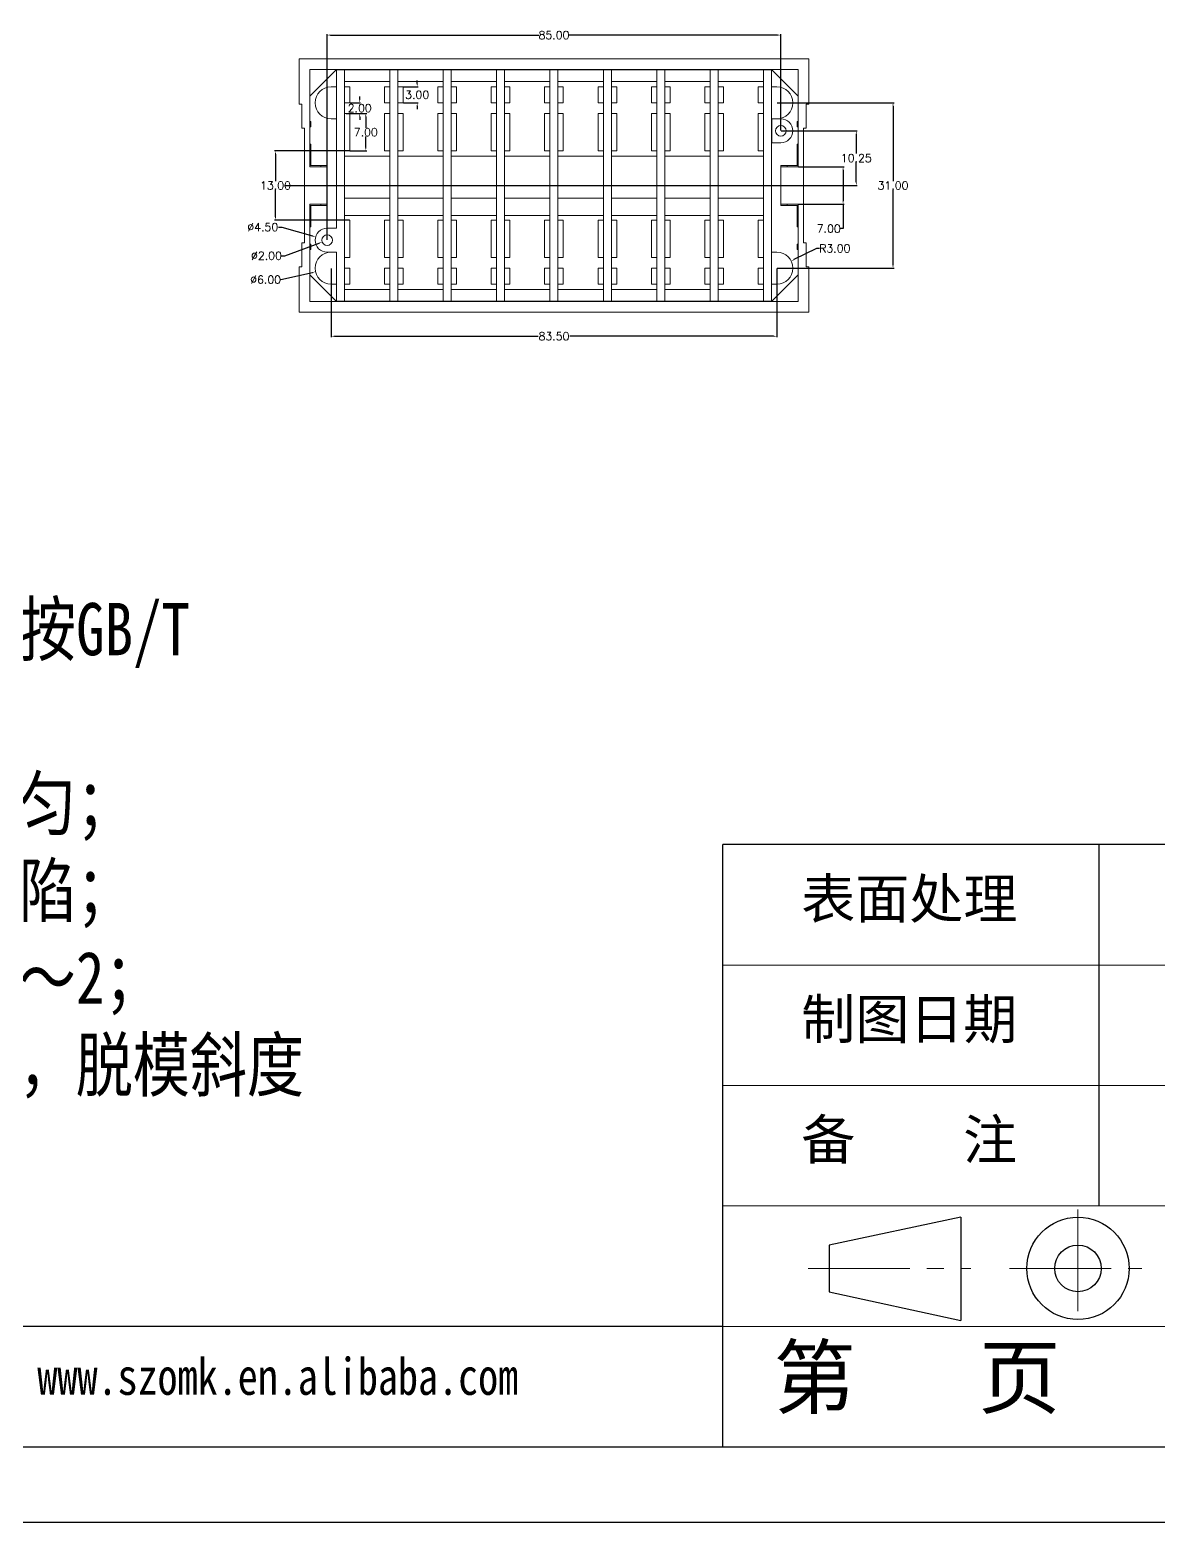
# Model space of a CAD drawing. Header units: inches. Extents: x 1113 to 3281, y 573 to 1166.
# Drawn here: x 1299.2 to 1510.6, y 573 to 852.6 of the extents above; entities that cross this region are included whole.
import ezdxf

# ---------------------------------------------------------------- set-up
doc = ezdxf.new("R2010")
doc.units = ezdxf.units.IN
doc.linetypes.add('CENTER2', pattern=[28.575, 19.05, -3.175, 3.175, -3.175])
doc.layers.add('文字', color=81, linetype='Continuous')
for name, color, linetype, lineweight in [('粗实线', 7, 'Continuous', 30), ('细实线', 3, 'Continuous', 9), ('细点划线', 2, 'CENTER2', 9)]:
    doc.layers.add(name, color=color, linetype=linetype, lineweight=lineweight)
doc.styles.get("Standard").update_dxf_attribs({"font": 'txt', "bigfont": 'gbcbig.shx'})
doc.styles.add('宋体', font='', dxfattribs={"width": 0.8, "height": 3.5})
doc.styles.get('宋体').set_extended_font_data('SimSun')
doc.dimstyles.new('2', dxfattribs={"dimtxt": 1.5, "dimasz": 0.6, "dimexe": 0.18, "dimexo": 0.0625, "dimgap": 0.09, "dimtad": 0, "dimtih": 1, "dimtoh": 1, "dimzin": 0, "dimdsep": 46, "dimtxsty": 'Standard', "dimcen": 0, "dimadec": 0, "dimazin": 2, "dimtfac": 1, "dimtofl": 0, "dimtmove": 0, "dimatfit": 3, "dimfxl": 0, "dimtolj": 1, "dimtzin": 0, "dimarcsym": 0})

# ---------------------------------------------------------------- blocks, each defined once
blk = doc.blocks.new('*D336')
at = {"color": 0, "lineweight": -2, "transparency": 16777216}
for p, q in [((1355.68, 807.9), (1355.68, 795.03)), ((1439.18, 807.9), (1439.18, 795.03)), ((1356.28, 795.21), (1394.46, 795.21)), ((1438.58, 795.21), (1400.39, 795.21))]:
    blk.add_line(p, q, dxfattribs=at)
at = {"color": 0, "transparency": 16777216}
for points in [[(1356.28, 795.31), (1356.28, 795.11), (1355.68, 795.21)], [(1438.58, 795.31), (1438.58, 795.11), (1439.18, 795.21)]]:
    blk.add_solid(points, dxfattribs=at)
at = {"layer": 'Defpoints', "color": 0, "transparency": 16777216}
for p in [(1355.68, 807.96), (1439.18, 807.96), (1439.18, 795.21)]:
    blk.add_point(p, dxfattribs=at)
at = {"color": 0, "transparency": 16777216, "insert": (1397.43, 795.21), "char_height": 1.5, "attachment_point": 5}
blk.add_mtext('\\A1;83.50', dxfattribs=at)
blk = doc.blocks.new('*D337')
at = {"color": 0, "lineweight": -2, "transparency": 16777216}
for p, q in [((1446.61, 811.67), (1442.4, 809.57)), ((1447.21, 811.67), (1446.61, 811.67))]:
    blk.add_line(p, q, dxfattribs=at)
at = {"color": 0, "transparency": 16777216}
blk.add_solid([(1442.36, 809.66), (1442.45, 809.48), (1441.87, 809.3)], dxfattribs=at)
at = {"layer": 'Defpoints', "color": 0, "transparency": 16777216}
for p in [(1441.87, 809.3), (1439.18, 807.96)]:
    blk.add_point(p, dxfattribs=at)
at = {"color": 0, "transparency": 16777216, "insert": (1450.05, 811.67), "char_height": 1.5, "attachment_point": 5}
blk.add_mtext('\\A1;R3.00', dxfattribs=at)
blk = doc.blocks.new('*D338')
at = {"color": 0, "lineweight": -2, "transparency": 16777216}
for p, q in [((1354.93, 813.28), (1354.93, 851.83)), ((1355.53, 851.65), (1394.59, 851.65)), ((1439.33, 851.65), (1400.27, 851.65)), ((1439.93, 833.78), (1439.93, 851.83))]:
    blk.add_line(p, q, dxfattribs=at)
at = {"color": 0, "transparency": 16777216}
for points in [[(1355.53, 851.75), (1355.53, 851.55), (1354.93, 851.65)], [(1439.33, 851.75), (1439.33, 851.55), (1439.93, 851.65)]]:
    blk.add_solid(points, dxfattribs=at)
at = {"layer": 'Defpoints', "color": 0, "transparency": 16777216}
for p in [(1354.93, 851.65), (1439.93, 833.71), (1354.93, 813.21)]:
    blk.add_point(p, dxfattribs=at)
at = {"color": 0, "transparency": 16777216, "insert": (1397.43, 851.65), "char_height": 1.5, "attachment_point": 5}
blk.add_mtext('\\A1;85.00', dxfattribs=at)
blk = doc.blocks.new('*D340')
at = {"color": 0, "lineweight": -2, "transparency": 16777216}
for p, q in [((1345.83, 815.66), (1346.43, 815.66)), ((1346.43, 815.66), (1352.19, 814))]:
    blk.add_line(p, q, dxfattribs=at)
at = {"color": 0, "transparency": 16777216}
blk.add_solid([(1352.22, 814.1), (1352.16, 813.91), (1352.77, 813.84)], dxfattribs=at)
at = {"layer": 'Defpoints', "color": 0, "transparency": 16777216}
for p in [(1352.77, 813.84), (1357.09, 812.59)]:
    blk.add_point(p, dxfattribs=at)
at = {"color": 0, "transparency": 16777216, "insert": (1342.87, 815.66), "char_height": 1.5, "attachment_point": 5}
blk.add_mtext('\\A1;∅4.50', dxfattribs=at)
blk = doc.blocks.new('*D341')
at = {"color": 0, "lineweight": -2, "transparency": 16777216}
for p, q in [((1347, 810.3), (1353.43, 812.66)), ((1346.4, 810.3), (1347, 810.3))]:
    blk.add_line(p, q, dxfattribs=at)
at = {"color": 0, "transparency": 16777216}
blk.add_solid([(1353.39, 812.76), (1353.46, 812.57), (1353.99, 812.87)], dxfattribs=at)
at = {"layer": 'Defpoints', "color": 0, "transparency": 16777216}
for p in [(1353.99, 812.87), (1355.87, 813.56)]:
    blk.add_point(p, dxfattribs=at)
at = {"color": 0, "transparency": 16777216, "insert": (1343.56, 810.3), "char_height": 1.5, "attachment_point": 5}
blk.add_mtext('\\A1;∅2.00', dxfattribs=at)
blk = doc.blocks.new('*D342')
at = {"color": 0, "lineweight": -2, "transparency": 16777216}
blk.add_line((1346.24, 805.82), (1352.17, 807.17), dxfattribs=at)
at = {"color": 0, "transparency": 16777216}
blk.add_solid([(1352.15, 807.26), (1352.19, 807.07), (1352.75, 807.3)], dxfattribs=at)
at = {"layer": 'Defpoints', "color": 0, "transparency": 16777216}
for p in [(1358.6, 808.63), (1352.75, 807.3)]:
    blk.add_point(p, dxfattribs=at)
at = {"color": 0, "transparency": 16777216, "insert": (1343.4, 805.82), "char_height": 1.5, "attachment_point": 5}
blk.add_mtext('\\A1;∅6.00', dxfattribs=at)
blk = doc.blocks.new('*D343')
at = {"color": 0, "lineweight": -2, "transparency": 16777216}
for p, q in [((1443.24, 826.96), (1451.78, 826.96)), ((1451.6, 826.36), (1451.6, 820.56)), ((1443.24, 819.96), (1451.78, 819.96)), ((1451.6, 819.96), (1451.6, 815.38)), ((1451.6, 815.38), (1451, 815.38))]:
    blk.add_line(p, q, dxfattribs=at)
at = {"color": 0, "transparency": 16777216}
for points in [[(1451.5, 826.36), (1451.7, 826.36), (1451.6, 826.96)], [(1451.5, 820.56), (1451.7, 820.56), (1451.6, 819.96)]]:
    blk.add_solid(points, dxfattribs=at)
at = {"layer": 'Defpoints', "color": 0, "transparency": 16777216}
for p in [(1443.18, 826.96), (1451.6, 826.96), (1443.18, 819.96)]:
    blk.add_point(p, dxfattribs=at)
at = {"color": 0, "transparency": 16777216, "insert": (1448.91, 815.38), "char_height": 1.5, "attachment_point": 5}
blk.add_mtext('\\A1;7.00', dxfattribs=at)
blk = doc.blocks.new('*D344')
at = {"color": 0, "lineweight": -2, "transparency": 16777216}
for p, q in [((1439.24, 838.96), (1461.14, 838.96)), ((1460.96, 838.36), (1460.96, 824.3)), ((1460.96, 808.56), (1460.96, 822.62)), ((1439.24, 807.96), (1461.14, 807.96))]:
    blk.add_line(p, q, dxfattribs=at)
at = {"color": 0, "transparency": 16777216}
for points in [[(1460.86, 838.36), (1461.06, 838.36), (1460.96, 838.96)], [(1460.86, 808.56), (1461.06, 808.56), (1460.96, 807.96)]]:
    blk.add_solid(points, dxfattribs=at)
at = {"layer": 'Defpoints', "color": 0, "transparency": 16777216}
for p in [(1439.18, 838.96), (1460.96, 838.96), (1439.18, 807.96)]:
    blk.add_point(p, dxfattribs=at)
at = {"color": 0, "transparency": 16777216, "insert": (1460.96, 823.46), "char_height": 1.5, "attachment_point": 5}
blk.add_mtext('\\A1;31.00', dxfattribs=at)
blk = doc.blocks.new('*D345')
at = {"color": 0, "lineweight": -2, "transparency": 16777216}
for p, q in [((1439.99, 833.71), (1454.26, 833.71)), ((1454.08, 833.11), (1454.08, 829.43)), ((1454.08, 824.06), (1454.08, 827.75)), ((1431.39, 823.46), (1454.26, 823.46))]:
    blk.add_line(p, q, dxfattribs=at)
at = {"color": 0, "transparency": 16777216}
for points in [[(1453.98, 833.11), (1454.18, 833.11), (1454.08, 833.71)], [(1453.98, 824.06), (1454.18, 824.06), (1454.08, 823.46)]]:
    blk.add_solid(points, dxfattribs=at)
at = {"layer": 'Defpoints', "color": 0, "transparency": 16777216}
for p in [(1439.93, 833.71), (1454.08, 833.71), (1431.33, 823.46)]:
    blk.add_point(p, dxfattribs=at)
at = {"color": 0, "transparency": 16777216, "insert": (1454.08, 828.59), "char_height": 1.5, "attachment_point": 5}
blk.add_mtext('\\A1;10.25', dxfattribs=at)
blk = doc.blocks.new('*D346')
at = {"color": 0, "lineweight": -2, "transparency": 16777216}
for p, q in [((1359.12, 829.96), (1345.08, 829.96)), ((1345.26, 829.36), (1345.26, 824.3)), ((1345.26, 817.56), (1345.26, 822.62)), ((1359.12, 816.96), (1345.08, 816.96))]:
    blk.add_line(p, q, dxfattribs=at)
at = {"color": 0, "transparency": 16777216}
for points in [[(1345.16, 829.36), (1345.36, 829.36), (1345.26, 829.96)], [(1345.16, 817.56), (1345.36, 817.56), (1345.26, 816.96)]]:
    blk.add_solid(points, dxfattribs=at)
at = {"layer": 'Defpoints', "color": 0, "transparency": 16777216}
for p in [(1345.26, 829.96), (1359.18, 829.96), (1359.18, 816.96)]:
    blk.add_point(p, dxfattribs=at)
at = {"color": 0, "transparency": 16777216, "insert": (1345.26, 823.46), "char_height": 1.5, "attachment_point": 5}
blk.add_mtext('\\A1;13.00', dxfattribs=at)
blk = doc.blocks.new('*D347')
at = {"color": 0, "lineweight": -2, "transparency": 16777216}
for p, q in [((1359.24, 836.96), (1362.35, 836.96)), ((1362.17, 836.36), (1362.17, 834.3)), ((1362.17, 830.56), (1362.17, 832.62)), ((1359.18, 829.96), (1362.35, 829.96))]:
    blk.add_line(p, q, dxfattribs=at)
at = {"color": 0, "transparency": 16777216}
for points in [[(1362.07, 836.36), (1362.27, 836.36), (1362.17, 836.96)], [(1362.07, 830.56), (1362.27, 830.56), (1362.17, 829.96)]]:
    blk.add_solid(points, dxfattribs=at)
at = {"layer": 'Defpoints', "color": 0, "transparency": 16777216}
for p in [(1359.18, 836.96), (1362.17, 836.96), (1359.12, 829.96)]:
    blk.add_point(p, dxfattribs=at)
at = {"color": 0, "transparency": 16777216, "insert": (1362.17, 833.46), "char_height": 1.5, "attachment_point": 5}
blk.add_mtext('\\A1;7.00', dxfattribs=at)
blk = doc.blocks.new('*D348')
at = {"color": 0, "lineweight": -2, "transparency": 16777216}
for p, q in [((1361.03, 839.56), (1361.03, 840.16)), ((1358.47, 836.96), (1361.21, 836.96)), ((1359.24, 838.96), (1361.21, 838.96)), ((1361.03, 836.36), (1361.03, 835.76))]:
    blk.add_line(p, q, dxfattribs=at)
at = {"color": 0, "transparency": 16777216}
for points in [[(1360.93, 839.56), (1361.13, 839.56), (1361.03, 838.96)], [(1360.93, 836.36), (1361.13, 836.36), (1361.03, 836.96)]]:
    blk.add_solid(points, dxfattribs=at)
at = {"layer": 'Defpoints', "color": 0, "transparency": 16777216}
for p in [(1358.4, 836.96), (1359.18, 838.96), (1361.03, 838.96)]:
    blk.add_point(p, dxfattribs=at)
at = {"color": 0, "transparency": 16777216, "insert": (1361.03, 837.96), "char_height": 1.5, "attachment_point": 5}
blk.add_mtext('\\A1;2.00', dxfattribs=at)
blk = doc.blocks.new('*D349')
at = {"color": 0, "lineweight": -2, "transparency": 16777216}
for p, q in [((1369.24, 841.96), (1371.98, 841.96)), ((1371.8, 842.56), (1371.8, 843.16)), ((1369.24, 838.96), (1371.98, 838.96)), ((1371.8, 838.36), (1371.8, 837.76))]:
    blk.add_line(p, q, dxfattribs=at)
at = {"color": 0, "transparency": 16777216}
for points in [[(1371.7, 842.56), (1371.9, 842.56), (1371.8, 841.96)], [(1371.7, 838.36), (1371.9, 838.36), (1371.8, 838.96)]]:
    blk.add_solid(points, dxfattribs=at)
at = {"layer": 'Defpoints', "color": 0, "transparency": 16777216}
for p in [(1369.18, 841.96), (1371.8, 841.96), (1369.18, 838.96)]:
    blk.add_point(p, dxfattribs=at)
at = {"color": 0, "transparency": 16777216, "insert": (1371.8, 840.46), "char_height": 1.5, "attachment_point": 5}
blk.add_mtext('\\A1;3.00', dxfattribs=at)

msp = doc.modelspace()

# ---------------------------------------------------------------- linework, layer by layer
at = {"color": 7, "linetype": 'Continuous', "lineweight": 15}
for p, q in [((1445.18, 847.214), (1349.68, 847.214)), ((1349.68, 847.214), (1349.68, 838.714)), ((1351.68, 840.214), (1356.68, 845.214)), ((1351.68, 845.214), (1356.68, 845.214)), ((1351.68, 840.214), (1351.68, 845.214)), ((1356.68, 845.214), (1438.18, 845.214)), ((1356.68, 815.464), (1356.68, 845.114)), ((1356.68, 845.114), (1358.18, 845.114)), ((1358.18, 801.814), (1358.18, 845.114)), ((1358.18, 845.114), (1366.68, 845.114)), ((1366.68, 845.114), (1366.68, 801.814)), ((1366.68, 845.114), (1368.18, 845.114)), ((1368.18, 801.814), (1368.18, 845.114)), ((1368.18, 845.114), (1376.68, 845.114)), ((1376.68, 845.114), (1376.68, 801.814)), ((1376.68, 845.114), (1378.18, 845.114)), ((1378.18, 801.814), (1378.18, 845.114)), ((1378.18, 845.114), (1386.68, 845.114)), ((1386.68, 845.114), (1386.68, 801.814)), ((1386.68, 845.114), (1388.18, 845.114)), ((1388.18, 801.814), (1388.18, 845.114)), ((1388.18, 845.114), (1396.68, 845.114)), ((1396.68, 845.114), (1396.68, 801.814)), ((1396.68, 845.114), (1398.18, 845.114)), ((1398.18, 845.114), (1398.18, 801.814)), ((1398.18, 845.114), (1406.68, 845.114)), ((1406.68, 801.814), (1406.68, 845.114)), ((1406.68, 845.114), (1408.18, 845.114)), ((1408.18, 845.114), (1408.18, 801.814)), ((1408.18, 845.114), (1416.68, 845.114)), ((1416.68, 801.814), (1416.68, 845.114)), ((1416.68, 845.114), (1418.18, 845.114)), ((1418.18, 845.114), (1418.18, 801.814)), ((1418.18, 845.114), (1426.68, 845.114)), ((1426.68, 801.814), (1426.68, 845.114)), ((1426.68, 845.114), (1428.18, 845.114)), ((1428.18, 845.114), (1428.18, 801.814)), ((1428.18, 845.114), (1436.68, 845.114)), ((1436.68, 801.814), (1436.68, 845.114)), ((1436.68, 845.114), (1438.18, 845.114)), ((1438.18, 845.214), (1443.18, 840.214)), ((1438.18, 845.214), (1443.18, 845.214)), ((1438.18, 845.114), (1438.18, 801.814)), ((1443.18, 845.214), (1443.18, 840.214)), ((1445.18, 838.714), (1445.18, 847.214)), ((1356.68, 841.964), (1355.68, 841.964)), ((1358.18, 842.964), (1366.68, 842.964)), ((1359.18, 841.964), (1358.18, 841.964)), ((1359.18, 838.964), (1359.18, 841.964)), ((1365.68, 841.964), (1365.68, 838.964)), ((1365.68, 841.964), (1366.68, 841.964)), ((1368.18, 842.964), (1376.68, 842.964)), ((1369.18, 841.964), (1368.18, 841.964)), ((1369.18, 838.964), (1369.18, 841.964)), ((1375.68, 841.964), (1375.68, 838.964)), ((1375.68, 841.964), (1376.68, 841.964)), ((1378.18, 842.964), (1386.68, 842.964)), ((1379.18, 841.964), (1378.18, 841.964)), ((1379.18, 838.964), (1379.18, 841.964)), ((1385.68, 841.964), (1386.68, 841.964)), ((1385.68, 841.964), (1385.68, 838.964)), ((1388.18, 842.964), (1396.68, 842.964)), ((1389.18, 841.964), (1388.18, 841.964)), ((1389.18, 838.964), (1389.18, 841.964)), ((1395.68, 841.964), (1395.68, 838.964)), ((1395.68, 841.964), (1396.68, 841.964)), ((1398.18, 842.964), (1406.68, 842.964)), ((1399.18, 841.964), (1398.18, 841.964)), ((1399.18, 838.964), (1399.18, 841.964)), ((1405.68, 841.964), (1406.68, 841.964)), ((1405.68, 838.964), (1405.68, 841.964)), ((1408.18, 842.964), (1416.68, 842.964)), ((1409.18, 841.964), (1408.18, 841.964)), ((1409.18, 838.964), (1409.18, 841.964)), ((1415.68, 838.964), (1415.68, 841.964)), ((1415.68, 841.964), (1416.68, 841.964)), ((1418.18, 842.964), (1426.68, 842.964)), ((1419.18, 841.964), (1418.18, 841.964)), ((1419.18, 838.964), (1419.18, 841.964)), ((1425.68, 838.964), (1425.68, 841.964)), ((1425.68, 841.964), (1426.68, 841.964)), ((1428.18, 842.964), (1436.68, 842.964)), ((1429.18, 841.964), (1428.18, 841.964)), ((1429.18, 841.964), (1429.18, 838.964)), ((1435.68, 841.964), (1436.68, 841.964)), ((1435.68, 838.964), (1435.68, 841.964)), ((1439.18, 841.964), (1438.18, 841.964)), ((1351.68, 835.464), (1351.68, 840.214)), ((1443.18, 840.214), (1443.18, 835.464)), ((1350.18, 838.714), (1349.68, 838.714)), ((1350.18, 838.714), (1350.18, 834.214)), ((1359.18, 838.964), (1358.18, 838.964)), ((1358.18, 836.964), (1359.18, 836.964)), ((1359.18, 829.964), (1359.18, 836.964)), ((1365.68, 838.964), (1366.68, 838.964)), ((1365.68, 836.964), (1366.68, 836.964)), ((1365.68, 836.964), (1365.68, 829.964)), ((1369.18, 838.964), (1368.18, 838.964)), ((1368.18, 836.964), (1369.18, 836.964)), ((1369.18, 829.964), (1369.18, 836.964)), ((1375.68, 838.964), (1376.68, 838.964)), ((1375.68, 836.964), (1375.68, 829.964)), ((1375.68, 836.964), (1376.68, 836.964)), ((1379.18, 838.964), (1378.18, 838.964)), ((1378.18, 836.964), (1379.18, 836.964)), ((1379.18, 829.964), (1379.18, 836.964)), ((1385.68, 838.964), (1386.68, 838.964)), ((1385.68, 836.964), (1385.68, 829.964)), ((1385.68, 836.964), (1386.68, 836.964)), ((1389.18, 838.964), (1388.18, 838.964)), ((1388.18, 836.964), (1389.18, 836.964)), ((1389.18, 829.964), (1389.18, 836.964)), ((1395.68, 838.964), (1396.68, 838.964)), ((1395.68, 836.964), (1395.68, 829.964)), ((1395.68, 836.964), (1396.68, 836.964)), ((1399.18, 838.964), (1398.18, 838.964)), ((1398.18, 836.964), (1399.18, 836.964)), ((1399.18, 829.964), (1399.18, 836.964)), ((1406.68, 838.964), (1405.68, 838.964)), ((1405.68, 836.964), (1406.68, 836.964)), ((1405.68, 829.964), (1405.68, 836.964)), ((1409.18, 838.964), (1408.18, 838.964)), ((1408.18, 836.964), (1409.18, 836.964)), ((1409.18, 829.964), (1409.18, 836.964)), ((1416.68, 838.964), (1415.68, 838.964)), ((1415.68, 836.964), (1416.68, 836.964)), ((1415.68, 829.964), (1415.68, 836.964)), ((1419.18, 838.964), (1418.18, 838.964)), ((1418.18, 836.964), (1419.18, 836.964)), ((1419.18, 829.964), (1419.18, 836.964)), ((1426.68, 838.964), (1425.68, 838.964)), ((1425.68, 836.964), (1426.68, 836.964)), ((1425.68, 829.964), (1425.68, 836.964)), ((1429.18, 838.964), (1428.18, 838.964)), ((1429.18, 836.964), (1428.18, 836.964)), ((1429.18, 836.964), (1429.18, 829.964)), ((1436.68, 838.964), (1435.68, 838.964)), ((1435.68, 829.964), (1435.68, 836.964)), ((1435.68, 836.964), (1436.68, 836.964)), ((1444.68, 838.714), (1445.18, 838.714)), ((1444.68, 834.214), (1444.68, 838.714)), ((1350.68, 834.214), (1350.18, 834.214)), ((1350.68, 834.214), (1350.68, 812.714)), ((1351.68, 835.464), (1351.88, 835.464)), ((1351.68, 834.464), (1351.68, 835.464)), ((1351.68, 831.214), (1351.68, 834.464)), ((1351.88, 834.464), (1351.68, 834.464)), ((1351.88, 834.464), (1351.88, 835.464)), ((1356.68, 835.964), (1355.68, 835.964)), ((1438.18, 835.964), (1438.248, 835.964)), ((1439.93, 835.964), (1438.248, 835.964)), ((1438.248, 831.464), (1438.248, 835.964)), ((1443.18, 835.464), (1442.98, 835.464)), ((1442.98, 835.464), (1442.98, 834.464)), ((1442.98, 834.464), (1443.18, 834.464)), ((1443.18, 835.464), (1443.18, 834.464)), ((1443.18, 834.464), (1443.18, 831.214)), ((1444.18, 834.214), (1444.68, 834.214)), ((1444.18, 812.714), (1444.18, 834.214)), ((1351.68, 831.214), (1351.88, 831.214)), ((1351.68, 829.014), (1351.68, 831.214)), ((1351.88, 827.214), (1351.88, 831.214)), ((1438.248, 831.464), (1439.93, 831.464)), ((1443.18, 831.214), (1442.98, 831.214)), ((1442.98, 831.214), (1442.98, 827.214)), ((1443.18, 831.214), (1443.18, 829.014)), ((1351.88, 829.014), (1351.68, 829.014)), ((1351.68, 827.214), (1351.68, 829.014)), ((1358.18, 829.964), (1359.18, 829.964)), ((1366.68, 828.964), (1358.18, 828.964)), ((1365.68, 829.964), (1366.68, 829.964)), ((1368.18, 829.964), (1369.18, 829.964)), ((1376.68, 828.964), (1368.18, 828.964)), ((1375.68, 829.964), (1376.68, 829.964)), ((1378.18, 829.964), (1379.18, 829.964)), ((1386.68, 828.964), (1378.18, 828.964)), ((1385.68, 829.964), (1386.68, 829.964)), ((1388.18, 829.964), (1389.18, 829.964)), ((1396.68, 828.964), (1388.18, 828.964)), ((1395.68, 829.964), (1396.68, 829.964)), ((1398.18, 829.964), (1399.18, 829.964)), ((1398.18, 828.964), (1406.68, 828.964)), ((1406.68, 829.964), (1405.68, 829.964)), ((1408.18, 829.964), (1409.18, 829.964)), ((1408.18, 828.964), (1416.68, 828.964)), ((1416.68, 829.964), (1415.68, 829.964)), ((1418.18, 829.964), (1419.18, 829.964)), ((1418.18, 828.964), (1426.68, 828.964)), ((1426.68, 829.964), (1425.68, 829.964)), ((1429.18, 829.964), (1428.18, 829.964)), ((1428.18, 828.964), (1436.68, 828.964)), ((1436.68, 829.964), (1435.68, 829.964)), ((1442.98, 829.014), (1443.18, 829.014)), ((1443.18, 829.014), (1443.18, 827.214)), ((1351.68, 827.214), (1351.88, 827.214)), ((1351.68, 826.964), (1351.68, 827.214)), ((1351.68, 826.964), (1353.73, 826.964)), ((1354.93, 827.214), (1351.88, 827.214)), ((1353.73, 827.214), (1353.73, 826.964)), ((1354.93, 826.964), (1353.73, 826.964)), ((1354.93, 819.714), (1354.93, 827.214)), ((1442.98, 827.214), (1439.93, 827.214)), ((1439.93, 827.214), (1439.93, 819.714)), ((1441.13, 826.964), (1439.93, 826.964)), ((1441.13, 827.214), (1441.13, 826.964)), ((1441.13, 826.964), (1443.18, 826.964)), ((1443.18, 827.214), (1442.98, 827.214)), ((1443.18, 827.214), (1443.18, 826.964)), ((1351.68, 819.964), (1353.73, 819.964)), ((1351.68, 819.714), (1351.68, 819.964)), ((1351.68, 819.714), (1351.88, 819.714)), ((1351.68, 817.914), (1351.68, 819.714)), ((1351.88, 815.714), (1351.88, 819.714)), ((1351.88, 819.714), (1354.93, 819.714)), ((1353.73, 819.964), (1353.73, 819.714)), ((1353.73, 819.964), (1354.93, 819.964)), ((1366.68, 821.114), (1358.18, 821.114)), ((1376.68, 821.114), (1368.18, 821.114)), ((1386.68, 821.114), (1378.18, 821.114)), ((1396.68, 821.114), (1388.18, 821.114)), ((1398.18, 821.114), (1406.68, 821.114)), ((1408.18, 821.114), (1416.68, 821.114)), ((1418.18, 821.114), (1426.68, 821.114)), ((1428.18, 821.114), (1436.68, 821.114)), ((1439.93, 819.964), (1441.13, 819.964)), ((1439.93, 819.714), (1442.98, 819.714)), ((1441.13, 819.964), (1441.13, 819.714)), ((1441.13, 819.964), (1443.18, 819.964)), ((1442.98, 819.714), (1442.98, 815.714)), ((1442.98, 819.714), (1443.18, 819.714)), ((1443.18, 819.714), (1443.18, 819.964)), ((1443.18, 819.714), (1443.18, 817.914)), ((1351.88, 817.914), (1351.68, 817.914)), ((1351.68, 815.714), (1351.68, 817.914)), ((1358.18, 817.814), (1366.68, 817.814)), ((1359.18, 816.964), (1358.18, 816.964)), ((1359.18, 809.964), (1359.18, 816.964)), ((1365.68, 809.964), (1365.68, 816.964)), ((1365.68, 816.964), (1366.68, 816.964)), ((1368.18, 817.814), (1376.68, 817.814)), ((1369.18, 816.964), (1368.18, 816.964)), ((1369.18, 809.964), (1369.18, 816.964)), ((1375.68, 816.964), (1376.68, 816.964)), ((1375.68, 809.964), (1375.68, 816.964)), ((1378.18, 817.814), (1386.68, 817.814)), ((1379.18, 816.964), (1378.18, 816.964)), ((1379.18, 809.964), (1379.18, 816.964)), ((1385.68, 809.964), (1385.68, 816.964)), ((1385.68, 816.964), (1386.68, 816.964)), ((1388.18, 817.814), (1396.68, 817.814)), ((1389.18, 816.964), (1388.18, 816.964)), ((1389.18, 809.964), (1389.18, 816.964)), ((1395.68, 809.964), (1395.68, 816.964)), ((1395.68, 816.964), (1396.68, 816.964)), ((1398.18, 817.814), (1406.68, 817.814)), ((1399.18, 816.964), (1398.18, 816.964)), ((1399.18, 809.964), (1399.18, 816.964)), ((1405.68, 816.964), (1406.68, 816.964)), ((1405.68, 809.964), (1405.68, 816.964)), ((1408.18, 817.814), (1416.68, 817.814)), ((1409.18, 816.964), (1408.18, 816.964)), ((1409.18, 809.964), (1409.18, 816.964)), ((1415.68, 816.964), (1416.68, 816.964)), ((1415.68, 809.964), (1415.68, 816.964)), ((1418.18, 817.814), (1426.68, 817.814)), ((1419.18, 816.964), (1418.18, 816.964)), ((1419.18, 809.964), (1419.18, 816.964)), ((1425.68, 816.964), (1426.68, 816.964)), ((1425.68, 809.964), (1425.68, 816.964)), ((1428.18, 817.814), (1436.68, 817.814)), ((1429.18, 816.964), (1428.18, 816.964)), ((1429.18, 809.964), (1429.18, 816.964)), ((1435.68, 809.964), (1435.68, 816.964)), ((1435.68, 816.964), (1436.68, 816.964)), ((1443.18, 817.914), (1442.98, 817.914)), ((1443.18, 817.914), (1443.18, 815.714)), ((1351.68, 812.464), (1351.68, 815.714)), ((1351.88, 815.714), (1351.68, 815.714)), ((1356.68, 815.464), (1354.93, 815.464)), ((1442.98, 815.714), (1443.18, 815.714)), ((1443.18, 815.714), (1443.18, 812.464)), ((1350.18, 812.714), (1350.18, 808.214)), ((1350.18, 812.714), (1350.68, 812.714)), ((1351.68, 812.464), (1351.88, 812.464)), ((1351.68, 811.464), (1351.68, 812.464)), ((1351.68, 806.714), (1351.68, 811.464)), ((1351.88, 811.464), (1351.68, 811.464)), ((1351.88, 811.464), (1351.88, 812.464)), ((1443.18, 812.464), (1442.98, 812.464)), ((1442.98, 812.464), (1442.98, 811.464)), ((1442.98, 811.464), (1443.18, 811.464)), ((1443.18, 812.464), (1443.18, 811.464)), ((1443.18, 811.464), (1443.18, 806.714)), ((1444.68, 812.714), (1444.18, 812.714)), ((1444.68, 808.214), (1444.68, 812.714)), ((1354.93, 810.964), (1356.68, 810.964)), ((1356.68, 801.814), (1356.68, 810.964)), ((1358.18, 809.964), (1359.18, 809.964)), ((1365.68, 809.964), (1366.68, 809.964)), ((1368.18, 809.964), (1369.18, 809.964)), ((1375.68, 809.964), (1376.68, 809.964)), ((1378.18, 809.964), (1379.18, 809.964)), ((1385.68, 809.964), (1386.68, 809.964)), ((1388.18, 809.964), (1389.18, 809.964)), ((1395.68, 809.964), (1396.68, 809.964)), ((1398.18, 809.964), (1399.18, 809.964)), ((1405.68, 809.964), (1406.68, 809.964)), ((1408.18, 809.964), (1409.18, 809.964)), ((1415.68, 809.964), (1416.68, 809.964)), ((1418.18, 809.964), (1419.18, 809.964)), ((1425.68, 809.964), (1426.68, 809.964)), ((1428.18, 809.964), (1429.18, 809.964)), ((1435.68, 809.964), (1436.68, 809.964)), ((1438.18, 810.964), (1439.18, 810.964)), ((1349.68, 808.214), (1349.68, 799.714)), ((1349.68, 808.214), (1350.18, 808.214)), ((1356.68, 801.714), (1351.68, 806.714)), ((1351.68, 801.714), (1351.68, 806.714)), ((1359.18, 807.964), (1358.18, 807.964)), ((1359.18, 804.964), (1359.18, 807.964)), ((1366.68, 807.964), (1365.68, 807.964)), ((1365.68, 804.964), (1365.68, 807.964)), ((1369.18, 807.964), (1368.18, 807.964)), ((1369.18, 804.964), (1369.18, 807.964)), ((1376.68, 807.964), (1375.68, 807.964)), ((1375.68, 804.964), (1375.68, 807.964)), ((1379.18, 807.964), (1378.18, 807.964)), ((1379.18, 804.964), (1379.18, 807.964)), ((1385.68, 804.964), (1385.68, 807.964)), ((1386.68, 807.964), (1385.68, 807.964)), ((1389.18, 807.964), (1388.18, 807.964)), ((1389.18, 804.964), (1389.18, 807.964)), ((1395.68, 804.964), (1395.68, 807.964)), ((1396.68, 807.964), (1395.68, 807.964)), ((1399.18, 807.964), (1398.18, 807.964)), ((1399.18, 804.964), (1399.18, 807.964)), ((1405.68, 804.964), (1405.68, 807.964)), ((1406.68, 807.964), (1405.68, 807.964)), ((1409.18, 807.964), (1408.18, 807.964)), ((1409.18, 804.964), (1409.18, 807.964)), ((1416.68, 807.964), (1415.68, 807.964)), ((1415.68, 804.964), (1415.68, 807.964)), ((1419.18, 807.964), (1418.18, 807.964)), ((1419.18, 804.964), (1419.18, 807.964)), ((1425.68, 804.964), (1425.68, 807.964)), ((1426.68, 807.964), (1425.68, 807.964)), ((1429.18, 807.964), (1428.18, 807.964)), ((1429.18, 804.964), (1429.18, 807.964)), ((1435.68, 804.964), (1435.68, 807.964)), ((1436.68, 807.964), (1435.68, 807.964)), ((1443.18, 806.714), (1438.18, 801.714)), ((1443.18, 806.714), (1443.18, 801.714)), ((1445.18, 808.214), (1444.68, 808.214)), ((1445.18, 799.714), (1445.18, 808.214)), ((1355.68, 804.964), (1356.68, 804.964)), ((1358.18, 804.964), (1359.18, 804.964)), ((1358.18, 803.964), (1366.68, 803.964)), ((1366.68, 804.964), (1365.68, 804.964)), ((1368.18, 804.964), (1369.18, 804.964)), ((1368.18, 803.964), (1376.68, 803.964)), ((1376.68, 804.964), (1375.68, 804.964)), ((1378.18, 804.964), (1379.18, 804.964)), ((1378.18, 803.964), (1386.68, 803.964)), ((1386.68, 804.964), (1385.68, 804.964)), ((1388.18, 804.964), (1389.18, 804.964)), ((1388.18, 803.964), (1396.68, 803.964)), ((1396.68, 804.964), (1395.68, 804.964)), ((1398.18, 804.964), (1399.18, 804.964)), ((1398.18, 803.964), (1406.68, 803.964)), ((1406.68, 804.964), (1405.68, 804.964)), ((1408.18, 804.964), (1409.18, 804.964)), ((1408.18, 803.964), (1416.68, 803.964)), ((1416.68, 804.964), (1415.68, 804.964)), ((1418.18, 804.964), (1419.18, 804.964)), ((1418.18, 803.964), (1426.68, 803.964)), ((1426.68, 804.964), (1425.68, 804.964)), ((1428.18, 804.964), (1429.18, 804.964)), ((1428.18, 803.964), (1436.68, 803.964)), ((1436.68, 804.964), (1435.68, 804.964)), ((1438.18, 804.964), (1439.18, 804.964)), ((1356.68, 801.714), (1351.68, 801.714)), ((1358.18, 801.814), (1356.68, 801.814)), ((1438.18, 801.714), (1356.68, 801.714)), ((1366.68, 801.814), (1358.18, 801.814)), ((1368.18, 801.814), (1366.68, 801.814)), ((1376.68, 801.814), (1368.18, 801.814)), ((1378.18, 801.814), (1376.68, 801.814)), ((1386.68, 801.814), (1378.18, 801.814)), ((1388.18, 801.814), (1386.68, 801.814)), ((1396.68, 801.814), (1388.18, 801.814)), ((1398.18, 801.814), (1396.68, 801.814)), ((1406.68, 801.814), (1398.18, 801.814)), ((1408.18, 801.814), (1406.68, 801.814)), ((1416.68, 801.814), (1408.18, 801.814)), ((1418.18, 801.814), (1416.68, 801.814)), ((1426.68, 801.814), (1418.18, 801.814)), ((1428.18, 801.814), (1426.68, 801.814)), ((1436.68, 801.814), (1428.18, 801.814)), ((1438.18, 801.814), (1436.68, 801.814)), ((1443.18, 801.714), (1438.18, 801.714)), ((1349.68, 799.714), (1445.18, 799.714))]:
    msp.add_line(p, q, dxfattribs=at)
at = {"color": 1}
msp.add_line((1346.939, 823.464), (1446.458, 823.464), dxfattribs=at)
for p, q in [((1598.345, 699.936), (1429.04, 699.936)), ((1429.04, 587.065), (1429.04, 699.936)), ((1499.584, 632.214), (1499.584, 699.936)), ((1429.04, 609.64), (1134.689, 609.64)), ((1134.689, 587.065), (1936.956, 587.065)), ((1113.004, 572.957), (1951.065, 572.957)), ((1113.004, 572.957), (1500.995, 572.957))]:
    msp.add_line(p, q)
at = {"color": 7, "linetype": 'Continuous', "lineweight": 15}
for centre in [(1439.93, 833.714), (1354.93, 813.214)]:
    msp.add_circle(centre, 1, dxfattribs=at)
for centre, radius, start, end in [((1355.68, 838.964), 3, 90, 270), ((1439.18, 838.964), 3, 270, 90), ((1439.93, 833.714), 2.25, 270, 90), ((1354.93, 813.214), 2.25, 90, 270), ((1355.68, 807.964), 3, 90, 270), ((1439.18, 807.964), 3, 270, 90)]:
    msp.add_arc(centre, radius, start, end, dxfattribs=at)
at = {"layer": '粗实线', "color": 7}
for p, q in [((1473.655, 630.102), (1448.989, 624.874)), ((1473.655, 630.102), (1473.655, 610.771)), ((1448.989, 624.874), (1448.989, 616.151)), ((1448.989, 616.151), (1473.655, 610.771))]:
    msp.add_line(p, q, dxfattribs=at)
for radius in [9.589, 4.362]:
    msp.add_circle((1495.607, 620.512), radius, dxfattribs=at)
at = {"layer": '细实线', "color": 7}
for p, q in [((1598.345, 677.362), (1429.04, 677.362)), ((1598.345, 654.788), (1429.04, 654.788)), ((1936.956, 632.214), (1429.04, 632.214)), ((1598.345, 609.64), (1429.04, 609.64))]:
    msp.add_line(p, q, dxfattribs=at)
at = {"layer": '细点划线', "color": 7}
for p, q in [((1495.607, 631.551), (1495.607, 609.64)), ((1445.057, 620.512), (1475.544, 620.512)), ((1482.782, 620.512), (1507.567, 620.512))]:
    msp.add_line(p, q, dxfattribs=at)

# ---------------------------------------------------------------- texts
at = {"char_height": 7.42386, "width": 4219.34991, "attachment_point": 1}
for s, insert in [('{\\fSimHei|b0|i0|c134|p49;表面处理}', (1443.763, 693.529)), ('{\\fSimHei|b0|i0|c134|p49;制图日期}', (1443.763, 670.955)), ('{\\fSimHei|b0|i0|c134|p49;备    注}', (1443.763, 648.381))]:
    msp.add_mtext(s, dxfattribs=dict(at, insert=insert))
at = {"layer": '文字', "color": 0, "attachment_point": 1, "style": '宋体'}
for s, insert, char_height, width in [('{\\H1.111x;技术说明：\\P1、未注公差尺寸的极限偏差按GB/T 14486-MT6级；\\P2、制件应饱满光整、色泽均匀；\\P3、无缩痕、裂纹、银丝等缺陷；\\P4、未注壁厚3；未注筋板1.5～2；\\P5、未注过渡圆角取R0.3～R1，脱模斜度≤0.3%%D；}', (1163.602, 761.553), 8.81798, 198.61983), ('www.szomk.en.alibaba.com', (1300.636, 603.717), 6.89762, 121.18462)]:
    msp.add_mtext(s, dxfattribs=dict(at, insert=insert, char_height=char_height, width=width))
at = {"layer": '细实线', "color": 7, "insert": (1438.538, 605.76), "char_height": 11.28702, "width": 84.65265, "attachment_point": 1}
msp.add_mtext('{\\fSimSun|b0|i0|c134|p54;第   页}', dxfattribs=at)

# ---------------------------------------------------------------- dimensions: what is measured, and where the dimension line sits
for base, p1, p2, picture, middle in [((1354.93, 851.65), (1439.93, 833.714), (1354.93, 813.214), '*D338', (1397.43, 851.65)), ((1439.18, 795.215), (1355.68, 807.964), (1439.18, 807.964), '*D336', (1397.43, 795.215))]:
    dim = msp.add_linear_dim(base=base, p1=p1, p2=p2, dimstyle='2')
    dim.commit()
    dim.dimension.update_dxf_attribs({"geometry": picture, "text_midpoint": middle})
for base, p1, p2, picture, middle in [((1371.799, 841.964), (1369.18, 838.964), (1369.18, 841.964), '*D349', (1371.799, 840.464)), ((1361.035, 838.964), (1358.404, 836.964), (1359.18, 838.964), '*D348', (1361.035, 837.964)), ((1460.956, 838.964), (1439.18, 807.964), (1439.18, 838.964), '*D344', (1460.956, 823.464)), ((1454.083, 833.714), (1431.33, 823.464), (1439.93, 833.714), '*D345', (1454.083, 828.589)), ((1345.26, 829.964), (1359.18, 816.964), (1359.18, 829.964), '*D346', (1345.26, 823.464))]:
    dim = msp.add_linear_dim(base=base, p1=p1, p2=p2, angle=90, dimstyle='2')
    dim.commit()
    dim.dimension.update_dxf_attribs({"geometry": picture, "text_midpoint": middle})
for base, p1, p2, picture, middle in [((1362.17, 836.964), (1359.117, 829.964), (1359.18, 836.964), '*D347', (1362.17, 833.464)), ((1451.595, 826.964), (1443.18, 819.964), (1443.18, 826.964), '*D343', (1448.905, 815.376))]:
    dim = msp.add_linear_dim(base=base, p1=p1, p2=p2, angle=90, dimstyle='2')
    dim.commit()
    dim.dimension.update_dxf_attribs({"geometry": picture, "text_midpoint": middle, "dimtype": 160})
for p1, p2, picture, middle in [((1357.092, 812.591), (1352.768, 813.837), '*D340', (1342.868, 815.664)), ((1355.868, 813.559), (1353.991, 812.869), '*D341', (1343.561, 810.3)), ((1358.605, 808.63), (1352.755, 807.298), '*D342', (1346.244, 805.816))]:
    dim = msp.add_diameter_dim_2p(p1=p1, p2=p2, dimstyle='2')
    dim.commit()
    dim.dimension.update_dxf_attribs({"geometry": picture, "text_midpoint": middle, "dimtype": 163})
dim = msp.add_radius_dim(center=(1439.18, 807.964), mpoint=(1441.865, 809.301), dimstyle='2')
dim.commit()
dim.dimension.update_dxf_attribs({"geometry": '*D337', "text_midpoint": (1450.053, 811.665), "dimtype": 164})

doc.saveas('drawing.dxf')
